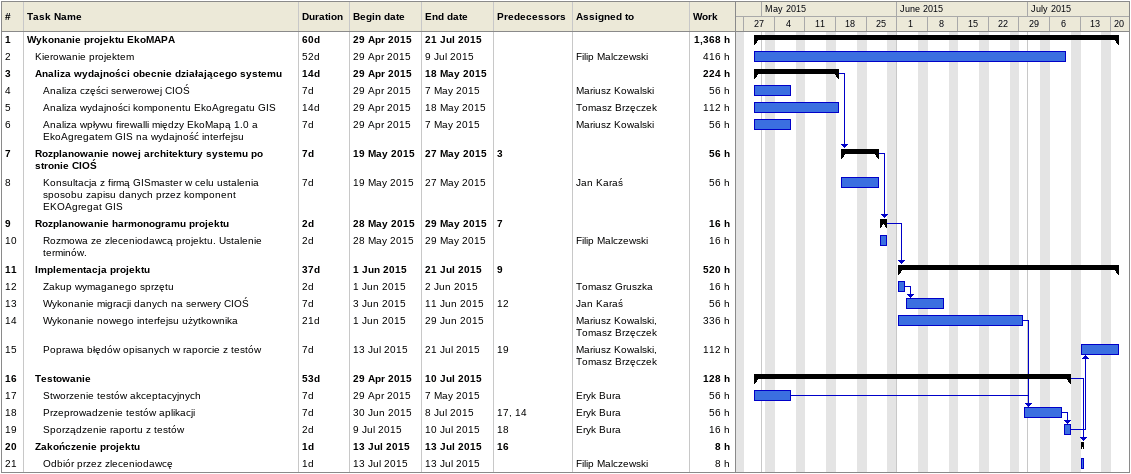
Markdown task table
| ID | Level | Task | Duration | Start | Finish | Predecessors | Resources | Work (h) |
|---|---|---|---|---|---|---|---|---|
| 1 | 1 | **Wykonanie projektu EkoMAPA** | 60d | 2015-04-29 | 2015-07-21 |  |  | 1368 |
| 2 | 2 | Kierowanie projektem | 52d | 2015-04-29 | 2015-07-09 |  | Filip Malczewski | 416 |
| 3 | 2 | **Analiza wydajności obecnie działającego systemu** | 14d | 2015-04-29 | 2015-05-18 |  |  | 224 |
| 4 | 3 | Analiza części serwerowej CIOŚ | 7d | 2015-04-29 | 2015-05-07 |  | Mariusz Kowalski | 56 |
| 5 | 3 | Analiza wydajności komponentu EkoAgregatu GIS | 14d | 2015-04-29 | 2015-05-18 |  | Tomasz Brzęczek | 112 |
| 6 | 3 | Analiza wpływu firewalli między EkoMapą 1.0 a EkoAgregatem GIS na wydajność interfejsu | 7d | 2015-04-29 | 2015-05-07 |  | Mariusz Kowalski | 56 |
| 7 | 2 | **Rozplanowanie nowej architektury systemu po stronie CIOŚ** | 7d | 2015-05-19 | 2015-05-27 | 3 |  | 56 |
| 8 | 3 | Konsultacja z firmą GISmaster w celu ustalenia sposobu zapisu danych przez komponent EKOAgregat GIS | 7d | 2015-05-19 | 2015-05-27 |  | Jan Karaś | 56 |
| 9 | 2 | **Rozplanowanie harmonogramu projektu** | 2d | 2015-05-28 | 2015-05-29 | 7 |  | 16 |
| 10 | 3 | Rozmowa ze zleceniodawcą projektu. Ustalenie terminów. | 2d | 2015-05-28 | 2015-05-29 |  | Filip Malczewski | 16 |
| 11 | 2 | **Implementacja projektu** | 37d | 2015-06-01 | 2015-07-21 | 9 |  | 520 |
| 12 | 3 | Zakup wymaganego sprzętu | 2d | 2015-06-01 | 2015-06-02 |  | Tomasz Gruszka | 16 |
| 13 | 3 | Wykonanie migracji danych na serwery CIOŚ | 7d | 2015-06-03 | 2015-06-11 | 12 | Jan Karaś | 56 |
| 14 | 3 | Wykonanie nowego interfejsu użytkownika | 21d | 2015-06-01 | 2015-06-29 |  | Mariusz Kowalski, Tomasz Brzęczek | 336 |
| 15 | 3 | Poprawa błędów opisanych w raporcie z testów | 7d | 2015-07-13 | 2015-07-21 | 19 | Mariusz Kowalski, Tomasz Brzęczek | 112 |
| 16 | 2 | **Testowanie** | 53d | 2015-04-29 | 2015-07-10 |  |  | 128 |
| 17 | 3 | Stworzenie testów akceptacyjnych | 7d | 2015-04-29 | 2015-05-07 |  | Eryk Bura | 56 |
| 18 | 3 | Przeprowadzenie testów aplikacji | 7d | 2015-06-30 | 2015-07-08 | 17, 14 | Eryk Bura | 56 |
| 19 | 3 | Sporządzenie raportu z testów | 2d | 2015-07-09 | 2015-07-10 | 18 | Eryk Bura | 16 |
| 20 | 2 | **Zakończenie projektu** | 1d | 2015-07-13 | 2015-07-13 | 16 |  | 8 |
| 21 | 3 | Odbiór przez zleceniodawcę | 1d | 2015-07-13 | 2015-07-13 |  | Filip Malczewski | 8 |
